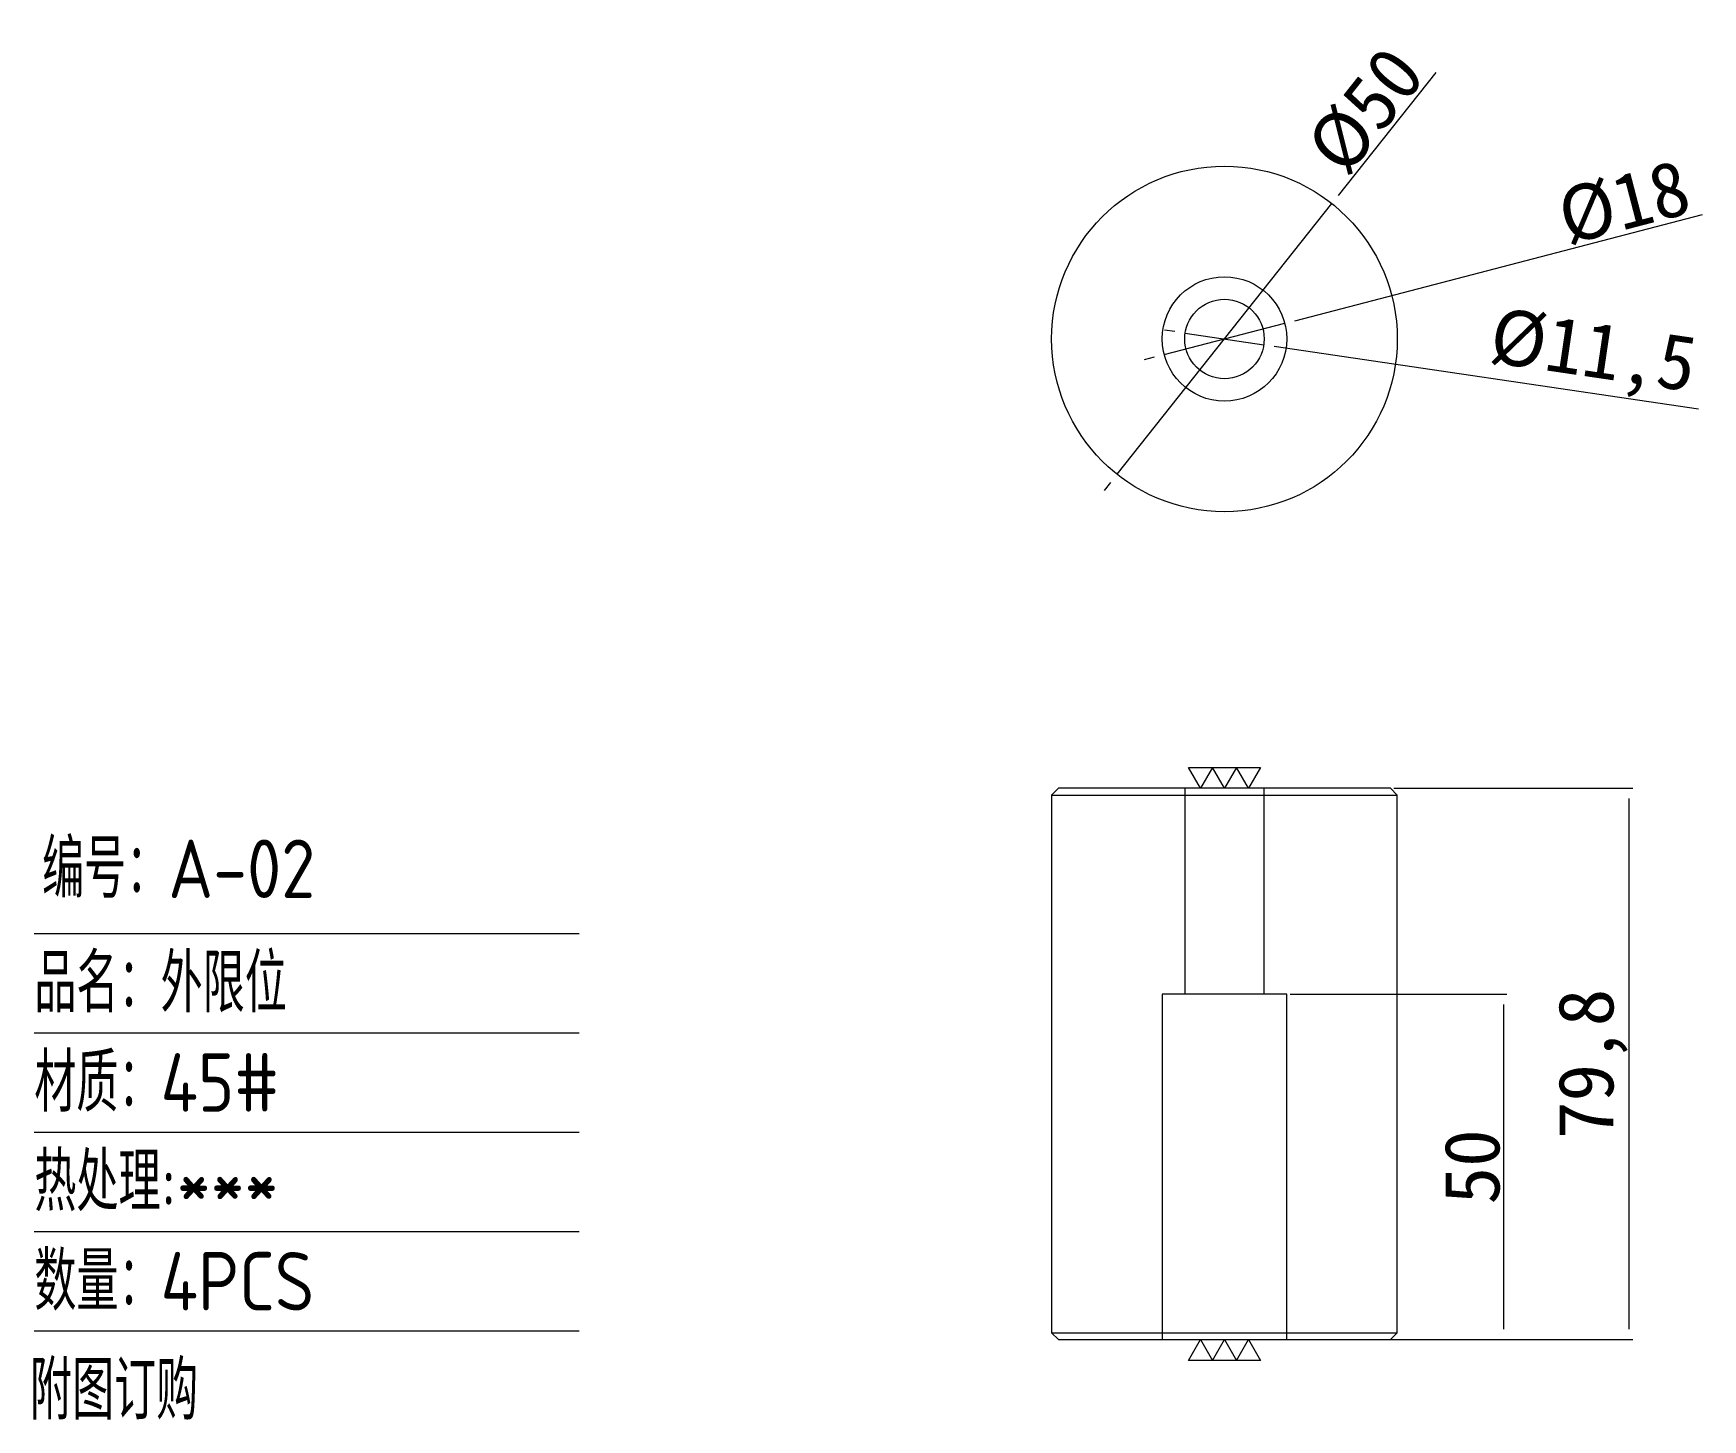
# Model space of a CAD drawing. Header units: millimetres. Extents: x 9577 to 9818, y 12659 to 12860.
import ezdxf

# ---------------------------------------------------------------- set-up
doc = ezdxf.new("R2010")
doc.units = ezdxf.units.MM
doc.linetypes.add('DASHED', pattern=[0])
doc.layers.add('151', color=7, linetype='Continuous', true_color=0xffffff)
doc.layers.add('dim', color=4, linetype='Continuous')
doc.layers.add('TEXT', color=4, linetype='Continuous')
doc.layers.add('dim_temp', color=161, linetype='Continuous', lineweight=9)
doc.styles.add('_PUG_ERP', font='txt')
doc.styles.add('gbenor', font='gbenor.shx', dxfattribs={"bigfont": 'gbcbig'})
doc.dimstyles.new('_PUG_ERP', dxfattribs={"dimtxt": 8, "dimasz": 1.5, "dimexe": 0.5, "dimexo": 0.5, "dimgap": 0.5, "dimtad": 1, "dimtxsty": '_PUG_ERP', "dimblk": 'CLOSEDBLANK', "dimcen": 0, "dimclrd": 4, "dimclre": 4, "dimclrt": 3, "dimazin": 3, "dimtfac": 1, "dimtmove": 0, "dimatfit": 3, "dimldrblk": 'CLOSEDBLANK', "dimlwd": 9, "dimlwe": 9})

# ---------------------------------------------------------------- blocks, each defined once
blk = doc.blocks.new('*D1266')
at = {"layer": 'Defpoints', "color": 0}
for p in [(9764.76, 12835.28), (9733.69, 12796.11)]:
    blk.add_point(p, dxfattribs=at)
at = {"layer": 'dim_temp', "color": 4, "lineweight": 9}
for p, q in [((9779.79, 12854.24), (9765.7, 12836.46)), ((9733.69, 12796.11), (9764.76, 12835.28)), ((9732.76, 12794.93), (9731.83, 12793.76))]:
    blk.add_line(p, q, dxfattribs=at)
at = {"layer": 'dim_temp', "color": 3, "lineweight": 18, "insert": (9769.69, 12848.73), "char_height": 8, "attachment_point": 5, "rotation": 51.5816, "style": '_PUG_ERP'}
blk.add_mtext('%%c50', dxfattribs=at)
blk = doc.blocks.new('_ClosedBlank')
blk = doc.blocks.new('*D1267')
at = {"layer": 'Defpoints', "color": 0}
for p in [(9757.94, 12817.96), (9740.52, 12813.43)]:
    blk.add_point(p, dxfattribs=at)
at = {"layer": 'dim_temp', "color": 4, "lineweight": 9}
for p, q in [((9759.39, 12818.34), (9818.4, 12833.7)), ((9740.52, 12813.43), (9757.94, 12817.96)), ((9739.07, 12813.05), (9737.61, 12812.67))]:
    blk.add_line(p, q, dxfattribs=at)
at = {"layer": 'dim_temp', "color": 3, "lineweight": 18, "insert": (9807.02, 12835.39), "char_height": 8, "attachment_point": 5, "rotation": 14.5877, "style": '_PUG_ERP'}
blk.add_mtext('%%c18', dxfattribs=at)
blk = doc.blocks.new('*D1268')
at = {"layer": 'Defpoints', "color": 0}
for p in [(9743.54, 12816.54), (9754.92, 12814.86)]:
    blk.add_point(p, dxfattribs=at)
at = {"layer": 'dim_temp', "color": 4, "lineweight": 9}
for p, q in [((9742.06, 12816.76), (9740.57, 12816.97)), ((9743.54, 12816.54), (9754.92, 12814.86)), ((9756.4, 12814.64), (9817.82, 12805.57))]:
    blk.add_line(p, q, dxfattribs=at)
at = {"layer": 'dim_temp', "color": 3, "lineweight": 18, "insert": (9802.45, 12813.16), "char_height": 8, "attachment_point": 5, "rotation": 351.6032, "style": '_PUG_ERP'}
blk.add_mtext('%%c11,5', dxfattribs=at)
blk = doc.blocks.new('*D1269')
at = {"layer": 'Defpoints', "color": 0}
for p in [(9773.23, 12750.7), (9807.79, 12750.7), (9773.23, 12670.9)]:
    blk.add_point(p, dxfattribs=at)
at = {"layer": 'dim_temp', "color": 4, "lineweight": 9}
for p, q in [((9773.73, 12750.7), (9808.29, 12750.7)), ((9807.79, 12672.4), (9807.79, 12749.2)), ((9773.73, 12670.9), (9808.29, 12670.9))]:
    blk.add_line(p, q, dxfattribs=at)
at = {"layer": 'dim_temp', "color": 3, "lineweight": 18, "insert": (9802.53, 12710.8), "char_height": 8, "attachment_point": 5, "rotation": 90, "style": '_PUG_ERP'}
blk.add_mtext('79,8', dxfattribs=at)
blk = doc.blocks.new('*D1270')
at = {"layer": 'Defpoints', "color": 0}
for p in [(9758.23, 12720.9), (9758.23, 12670.9), (9789.58, 12670.9)]:
    blk.add_point(p, dxfattribs=at)
at = {"layer": 'dim_temp', "color": 4, "lineweight": 9}
for p, q in [((9758.73, 12720.9), (9790.08, 12720.9)), ((9789.58, 12719.4), (9789.58, 12672.4)), ((9758.73, 12670.9), (9790.08, 12670.9))]:
    blk.add_line(p, q, dxfattribs=at)
at = {"layer": 'dim_temp', "color": 3, "lineweight": 18, "insert": (9785.08, 12695.9), "char_height": 8, "attachment_point": 5, "rotation": 90, "style": '_PUG_ERP'}
blk.add_mtext('50', dxfattribs=at)

msp = doc.modelspace()

# ---------------------------------------------------------------- linework, layer by layer
at = {"layer": '151', "color": 31, "linetype": 'DASHED', "lineweight": 13}
for p, q in [((9743.478, 12750.697), (9743.478, 12720.897)), ((9754.978, 12720.897), (9754.978, 12750.697)), ((9740.228, 12720.897), (9740.228, 12670.897)), ((9758.228, 12720.897), (9740.228, 12720.897)), ((9758.228, 12670.897), (9758.228, 12720.897))]:
    msp.add_line(p, q, dxfattribs=at)
at = {"layer": '151', "color": 135, "lineweight": 18}
for p, q in [((9724.228, 12749.697), (9774.228, 12749.697)), ((9724.228, 12671.897), (9774.228, 12671.897))]:
    msp.add_line(p, q, dxfattribs=at)
msp.add_lwpolyline([(9724.228, 12749.697), (9724.228, 12671.897), (9725.228, 12670.897), (9773.228, 12670.897), (9774.228, 12671.897), (9774.228, 12749.697), (9773.228, 12750.697), (9725.228, 12750.697)], close=True, dxfattribs=at)
at = {"layer": '151', "color": 135, "linetype": 'Continuous', "lineweight": 13}
msp.add_circle((9749.228, 12815.697), 25, dxfattribs=at)
at = {"layer": '151', "color": 31, "linetype": 'DASHED', "lineweight": 13}
msp.add_circle((9749.228, 12815.697), 9, dxfattribs=at)
at = {"layer": '151', "color": 31, "linetype": 'Continuous', "lineweight": 13}
msp.add_circle((9749.228, 12815.697), 5.75, dxfattribs=at)
at = {"layer": 'dim', "lineweight": 18}
for points in [[(9754.424, 12753.697), (9752.692, 12750.697), (9750.96, 12753.697), (9749.228, 12750.697), (9747.496, 12753.697), (9745.764, 12750.697), (9744.032, 12753.697), (9754.424, 12753.697)], [(9744.032, 12667.897), (9745.764, 12670.897), (9747.496, 12667.897), (9749.228, 12670.897), (9750.96, 12667.897), (9752.692, 12670.897), (9754.424, 12667.897), (9744.032, 12667.897)]]:
    msp.add_lwpolyline(points, close=True, dxfattribs=at)
at = {"layer": 'TEXT', "color": 4, "lineweight": 9}
for p, q in [((9577.051, 12729.67), (9655.881, 12729.67)), ((9577.051, 12715.294), (9655.881, 12715.294)), ((9577.051, 12700.917), (9655.881, 12700.917)), ((9577.051, 12686.541), (9655.881, 12686.541)), ((9577.051, 12672.164), (9655.881, 12672.164))]:
    msp.add_line(p, q, dxfattribs=at)

# ---------------------------------------------------------------- texts
at = {"layer": 'TEXT', "color": 3, "lineweight": 9, "style": 'gbenor'}
for s, p in [('编号：A-02', (9578.174, 12734.809)), ('品名：外限位', (9577.051, 12718.254)), ('材质：45#', (9577.051, 12703.877)), ('热处理:***', (9577.051, 12689.501)), ('数量：4PCS', (9577.051, 12675.124)), ('附图订购', (9576.409, 12659.338))]:
    msp.add_text(s, height=8.4567, dxfattribs=at).set_placement(p)

# ---------------------------------------------------------------- dimensions: what is measured, and where the dimension line sits
at = {"layer": 'dim_temp', "lineweight": 18}
dim = msp.add_diameter_dim_2p(p1=(9733.693, 12796.11), p2=(9764.763, 12835.284), dimstyle='_PUG_ERP', dxfattribs=at)
dim.commit()
dim.dimension.update_dxf_attribs({"geometry": '*D1266', "text_midpoint": (9769.685, 12848.732)})
for p1, p2, picture, middle in [((9740.518, 12813.43), (9757.938, 12817.964), '*D1267', (9808.15, 12831.031)), ((9743.54, 12816.537), (9754.916, 12814.857), '*D1268', (9801.685, 12807.954))]:
    dim = msp.add_diameter_dim_2p(p1=p1, p2=p2, dimstyle='_PUG_ERP', dxfattribs=at)
    dim.commit()
    dim.dimension.update_dxf_attribs({"geometry": picture, "text_midpoint": middle, "dimtype": 163})
for base, p1, p2, picture, middle in [((9807.789, 12750.697), (9773.228, 12670.897), (9773.228, 12750.697), '*D1269', (9802.527, 12710.797)), ((9789.579, 12670.897), (9758.228, 12720.897), (9758.228, 12670.897), '*D1270', (9785.079, 12695.897))]:
    dim = msp.add_linear_dim(base=base, p1=p1, p2=p2, angle=90, dimstyle='_PUG_ERP', dxfattribs=at)
    dim.commit()
    dim.dimension.update_dxf_attribs({"geometry": picture, "text_midpoint": middle})

doc.saveas('drawing.dxf')
